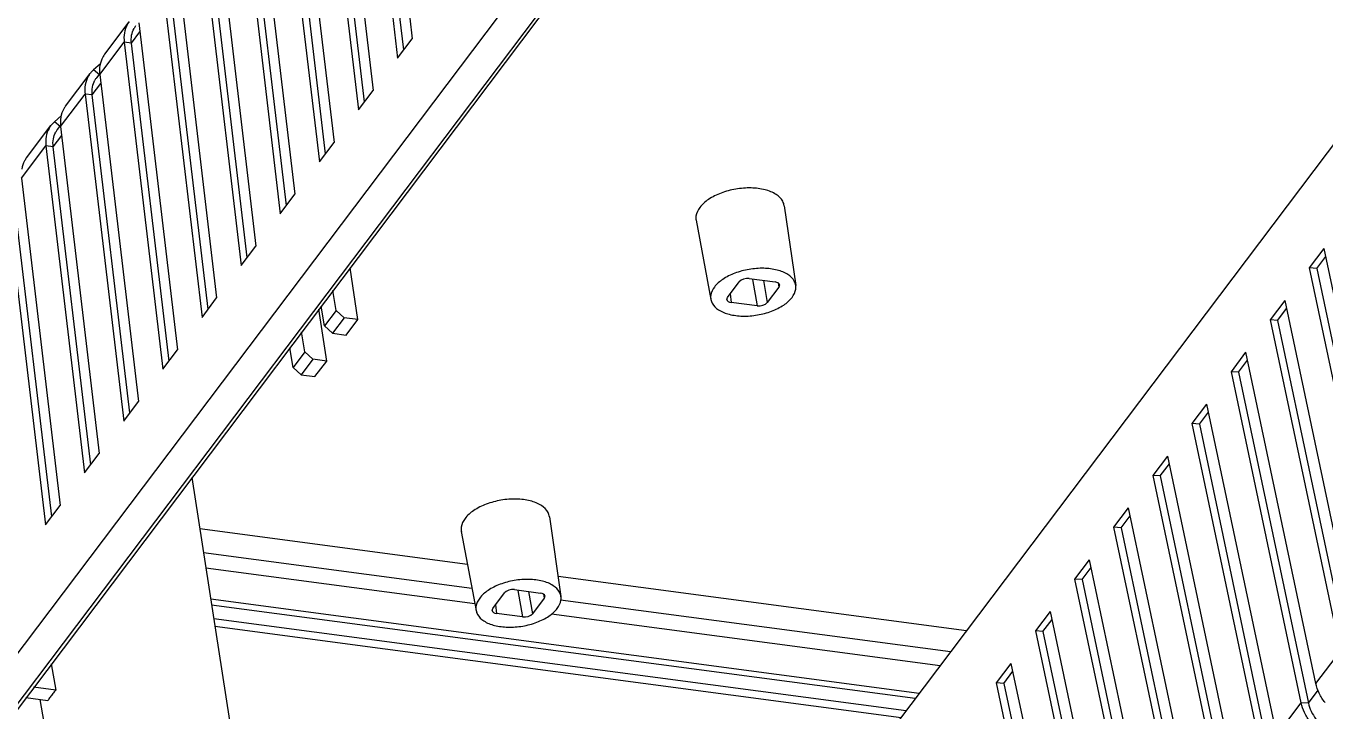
# Model space of a CAD drawing. Header units: millimetres. Extents: x 14343 to 15285, y -9166 to -7819.
# Drawn here: x 14850.8 to 14918.8, y -8871.2 to -8835.3 of the extents above; entities that cross this region are included whole.
import ezdxf

# ---------------------------------------------------------------- set-up
doc = ezdxf.new("R2010")
doc.units = ezdxf.units.MM

# ---------------------------------------------------------------- blocks, each defined once
blk = doc.blocks.new('u9')
at = {"color": 7, "linetype": 'Continuous'}
for p, q in [((-116.285, 334.091), (-31.587, 446.412)), ((-106.712, 282.145), (-21.997, 394.489)), ((-88.023, 376.914), (-91.674, 394.233)), ((-91.302, 394.218), (-87.648, 376.885)), ((-92.067, 393.203), (-88.413, 375.87)), ((-90.069, 374.2), (-93.72, 391.519)), ((-93.348, 391.505), (-89.694, 374.171)), ((-94.114, 390.49), (-90.459, 373.157)), ((-104.628, 287.541), (-27.69, 389.573)), ((-92.115, 371.487), (-95.767, 388.805)), ((-95.395, 388.791), (-91.74, 371.458)), ((-104.813, 287.566), (-28.794, 388.378)), ((-96.16, 387.776), (-92.505, 370.443)), ((-94.161, 368.773), (-97.813, 386.092)), ((-97.441, 386.077), (-93.786, 368.744)), ((-98.206, 385.062), (-94.551, 367.729)), ((-96.208, 366.06), (-99.859, 383.378)), ((-99.487, 383.364), (-95.832, 366.031)), ((-37.604, 377.761), (-38.535, 383.065)), ((-100.252, 382.349), (-96.598, 365.016)), ((-45.563, 366.141), (-47.933, 381.516)), ((-98.254, 363.346), (-101.905, 380.665)), ((-101.533, 380.65), (-97.879, 363.317)), ((-102.299, 379.635), (-103.58, 377.937)), ((-102.299, 379.635), (-98.644, 362.302)), ((-46.763, 373.923), (-82.65, 378.695)), ((-103.952, 377.951), (-104.464, 377.271)), ((-100.3, 360.632), (-103.952, 377.951)), ((-103.952, 377.951), (-103.58, 377.937)), ((-103.58, 377.937), (-99.925, 360.603)), ((-46.701, 373.524), (-82.92, 378.337)), ((-36.874, 377.664), (-38.03, 377.817)), ((-83.595, 377.443), (-46.546, 372.516)), ((-83.39, 377.714), (-46.593, 372.821)), ((-38.205, 375.898), (-38.439, 377.275)), ((-38.439, 377.275), (-37.283, 377.121)), ((-104.345, 376.922), (-105.626, 375.223)), ((-104.345, 376.922), (-100.69, 359.589)), ((-88.023, 376.914), (-88.5, 376.282)), ((-87.648, 376.885), (-88.413, 375.87)), ((-88.023, 376.914), (-87.648, 376.885)), ((-64.368, 373.274), (-84.7, 375.977)), ((-102.346, 357.919), (-105.998, 375.237)), ((-105.626, 375.223), (-101.971, 357.89)), ((-85.232, 375.272), (-64.839, 372.56)), ((-106.391, 374.208), (-102.736, 356.875)), ((-90.069, 374.2), (-90.546, 373.568)), ((-89.694, 374.171), (-90.459, 373.157)), ((-90.069, 374.2), (-89.694, 374.171)), ((-86.067, 374.163), (-64.713, 371.324)), ((-63.986, 372.456), (-63.372, 373.27)), ((-63.171, 372.109), (-63.372, 373.27)), ((-62.609, 372.059), (-62.848, 373.439)), ((-62.848, 373.439), (-61.494, 373.259)), ((-61.297, 372.994), (-61.911, 372.18)), ((-61.434, 372.813), (-61.494, 373.259)), ((-61.263, 373.104), (-61.297, 372.994)), ((-59.653, 368.962), (-60.424, 373.104)), ((-104.392, 355.205), (-108.044, 372.524)), ((-107.672, 372.509), (-104.017, 355.176)), ((-64.265, 368.202), (-64.864, 372.372)), ((-64.019, 372.34), (-63.986, 372.456)), ((-63.945, 372.243), (-63.986, 372.456)), ((-46.292, 370.87), (-60.356, 372.74)), ((-62.436, 372.011), (-63.789, 372.191)), ((-60.208, 371.944), (-46.17, 370.077)), ((-108.437, 371.494), (-104.783, 354.161)), ((-92.115, 371.487), (-92.592, 370.854)), ((-91.74, 371.458), (-92.505, 370.443)), ((-92.115, 371.487), (-91.74, 371.458)), ((-59.975, 370.693), (-45.978, 368.832)), ((-94.161, 368.773), (-94.638, 368.141)), ((-93.786, 368.744), (-94.551, 367.729)), ((-94.161, 368.773), (-93.786, 368.744)), ((-37.906, 368.614), (-38.671, 367.599)), ((-35.884, 351.498), (-37.906, 368.614)), ((-36.649, 350.483), (-38.671, 367.599)), ((-38.228, 368.188), (-36.261, 351.542)), ((-96.208, 366.06), (-96.684, 365.427)), ((-95.832, 366.031), (-96.598, 365.016)), ((-96.208, 366.06), (-95.832, 366.031)), ((-39.952, 365.901), (-40.718, 364.886)), ((-37.93, 348.785), (-39.952, 365.901)), ((-38.695, 347.77), (-40.718, 364.886)), ((-40.274, 365.475), (-38.307, 348.828)), ((-98.254, 363.346), (-98.731, 362.714)), ((-97.879, 363.317), (-98.644, 362.302)), ((-98.254, 363.346), (-97.879, 363.317)), ((-41.999, 363.187), (-42.764, 362.172)), ((-39.976, 346.071), (-41.999, 363.187)), ((-40.741, 345.056), (-42.764, 362.172)), ((-42.32, 362.761), (-40.353, 346.114)), ((-51.997, 360.858), (-52.611, 360.044)), ((-51.276, 360.762), (-51.997, 360.858)), ((-51.89, 359.948), (-51.276, 360.762)), ((-51.276, 360.762), (-50.856, 360.383)), ((-100.3, 360.632), (-100.777, 360)), ((-99.925, 360.603), (-100.69, 359.589)), ((-100.3, 360.632), (-99.925, 360.603)), ((-51.472, 359.565), (-50.856, 360.383)), ((-50.856, 360.383), (-50.677, 359.35)), ((-44.045, 360.474), (-44.81, 359.459)), ((-42.022, 343.357), (-44.045, 360.474)), ((-52.611, 360.044), (-52.204, 357.334)), ((-52.611, 360.044), (-51.89, 359.948)), ((-51.472, 359.565), (-51.89, 359.948)), ((-51.472, 359.565), (-51.296, 358.519)), ((-42.788, 342.343), (-44.81, 359.459)), ((-44.366, 360.047), (-42.399, 343.401)), ((-53.634, 358.687), (-54.248, 357.873)), ((-52.913, 358.591), (-53.634, 358.687)), ((-53.527, 357.777), (-52.913, 358.591)), ((-53.109, 357.394), (-52.493, 358.212)), ((-52.913, 358.591), (-52.493, 358.212)), ((-52.493, 358.212), (-52.314, 357.179)), ((-102.346, 357.919), (-102.823, 357.286)), ((-101.971, 357.89), (-102.736, 356.875)), ((-102.346, 357.919), (-101.971, 357.89)), ((-54.248, 357.873), (-53.841, 355.163)), ((-54.248, 357.873), (-53.527, 357.777)), ((-53.109, 357.394), (-53.527, 357.777)), ((-53.109, 357.394), (-52.933, 356.348)), ((-46.091, 357.76), (-46.856, 356.745)), ((-44.069, 340.644), (-46.091, 357.76)), ((-76.263, 356.174), (-75.649, 356.988)), ((-75.449, 355.827), (-75.649, 356.988)), ((-74.887, 355.778), (-75.125, 357.157)), ((-75.125, 357.157), (-73.772, 356.977)), ((-73.575, 356.712), (-74.189, 355.898)), ((-73.711, 356.531), (-73.772, 356.977)), ((-73.54, 356.822), (-73.575, 356.712)), ((-71.93, 352.681), (-72.701, 356.822)), ((-44.834, 339.629), (-46.856, 356.745)), ((-46.413, 357.334), (-44.445, 340.687)), ((-76.542, 351.921), (-77.141, 356.091)), ((-76.297, 356.058), (-76.263, 356.174)), ((-76.222, 355.961), (-76.263, 356.174)), ((-74.713, 355.729), (-76.066, 355.909)), ((-104.392, 355.205), (-104.869, 354.573)), ((-104.017, 355.176), (-104.783, 354.161)), ((-104.392, 355.205), (-104.017, 355.176)), ((-48.137, 355.046), (-48.903, 354.031)), ((-46.115, 337.93), (-48.137, 355.046)), ((-46.88, 336.915), (-48.903, 354.031)), ((-48.459, 354.62), (-46.492, 337.974)), ((-50.184, 352.333), (-50.949, 351.318)), ((-48.161, 335.217), (-50.184, 352.333)), ((-48.926, 334.202), (-50.949, 351.318)), ((-50.505, 351.907), (-48.538, 335.26)), ((-36.649, 350.483), (-37.93, 348.785)), ((-52.23, 349.619), (-52.995, 348.604)), ((-50.207, 332.503), (-52.23, 349.619)), ((-36.91, 349.413), (-38.191, 347.714)), ((-50.973, 331.488), (-52.995, 348.604)), ((-52.551, 349.193), (-50.584, 332.546)), ((-38.307, 348.828), (-38.751, 348.239)), ((-38.307, 348.828), (-37.93, 348.785)), ((-38.696, 347.708), (-38.524, 347.936)), ((-38.695, 347.77), (-39.976, 346.071)), ((-38.735, 347.201), (-38.372, 347.519)), ((-38.676, 347.773), (-38.372, 347.519)), ((-54.276, 346.906), (-55.041, 345.891)), ((-52.254, 329.789), (-54.276, 346.906)), ((-38.956, 346.699), (-40.237, 345.001)), ((-53.019, 328.775), (-55.041, 345.891)), ((-54.597, 346.479), (-52.63, 329.833)), ((-40.353, 346.114), (-40.797, 345.526)), ((-40.353, 346.114), (-39.976, 346.071)), ((-40.742, 344.994), (-40.57, 345.223)), ((-40.741, 345.056), (-42.022, 343.357)), ((-40.781, 344.488), (-40.418, 344.805)), ((-40.722, 345.06), (-40.418, 344.805)), ((-56.322, 344.192), (-57.088, 343.177)), ((-54.3, 327.076), (-56.322, 344.192)), ((-41.002, 343.986), (-42.283, 342.287)), ((-55.065, 326.061), (-57.088, 343.177)), ((-56.644, 343.766), (-54.677, 327.119)), ((-42.399, 343.401), (-42.843, 342.812)), ((-42.399, 343.401), (-42.022, 343.357))]:
    blk.add_line(p, q, dxfattribs=at)
for centre, radius, start, end in [((-39.389, 348.589), 1.084, 322.94094, 330.95857), ((-39.233, 348.5), 1.305, 311.26364, 320.15491), ((-39.241, 348.507), 1.316, 320.13911, 322.95647), ((-41.436, 345.876), 1.084, 322.94094, 330.95857), ((-41.279, 345.786), 1.305, 311.26364, 320.15491), ((-41.287, 345.793), 1.316, 320.13911, 322.95647), ((-43.482, 343.162), 1.084, 322.94094, 330.95857)]:
    blk.add_arc(centre, radius, start, end, dxfattribs=at)
for centre, ratio, start_param, end_param in [((-63.011, 373.222), 0.538812, 1.056649, 2.627141), ((-61.658, 373.042), 0.538531, -0.01411, 1.056059), ((-63.625, 372.408), 0.538531, -3.126657, -2.085533), ((-62.272, 372.228), 0.538812, -2.084943, -0.514452), ((-75.289, 356.94), 0.538812, 1.056649, 2.627141), ((-73.936, 356.76), 0.538531, -0.01411, 1.056059), ((-75.902, 356.126), 0.538531, -3.126657, -2.085533), ((-74.549, 355.946), 0.538812, -2.084943, -0.514452)]:
    blk.add_ellipse(centre, major_axis=(0.395, 0.065), ratio=ratio, start_param=start_param, end_param=end_param, dxfattribs=at)
for points, start_tangent, end_tangent in [([(-103.952, 377.951), (-104.098, 378.377), (-104.35, 378.787), (-104.692, 379.153)], (-0.206314, 0.978486), (-0.748366, 0.663286)), ([(-104.468, 379.379), (-104.058, 378.939), (-103.755, 378.448), (-103.579, 377.936)], (0.748366, -0.663286), (0.206314, -0.978486)), ([(-104.823, 377.925), (-104.52, 377.433)], (0.608211, -0.793776), (0.430382, -0.902647)), ([(-38.211, 377.543), (-38.146, 377.634), (-38.085, 377.725), (-38.03, 377.817)], (0.602075, 0.79844), (0.493294, 0.869862)), ([(-104.52, 377.433), (-104.344, 376.922)], (0.430382, -0.902647), (0.206314, -0.978486)), ([(-38.439, 377.275), (-38.358, 377.363), (-38.282, 377.453), (-38.211, 377.543)], (0.688706, 0.725041), (0.602075, 0.79844)), ([(-60.426, 373.104), (-60.496, 373.305), (-60.827, 373.646), (-61.386, 373.882), (-62.083, 373.974), (-62.862, 373.917), (-63.601, 373.718), (-64.235, 373.396), (-64.671, 372.995)], (-0.183401, 0.983038), (-0.602075, -0.79844)), ([(-64.671, 372.995), (-64.864, 372.562), (-64.861, 372.373)], (-0.602075, -0.79844), (0.146215, -0.989253)), ([(-60.612, 372.455), (-60.419, 372.888), (-60.426, 373.104)], (0.602075, 0.79844), (-0.183401, 0.983038)), ([(-64.861, 372.373), (-64.787, 372.145), (-64.456, 371.804), (-63.897, 371.568), (-63.2, 371.476), (-62.421, 371.533), (-61.682, 371.732), (-61.048, 372.054), (-60.612, 372.455)], (0.146215, -0.989253), (0.602075, 0.79844)), ([(-59.848, 368.288), (-59.648, 368.738), (-59.656, 368.962)], (0.602075, 0.79844), (-0.183329, 0.983052)), ([(-64.262, 368.203), (-64.186, 367.966), (-63.842, 367.612), (-63.261, 367.367), (-62.537, 367.271), (-61.727, 367.33), (-60.959, 367.537), (-60.301, 367.872), (-59.848, 368.288)], (0.146149, -0.989263), (0.602075, 0.79844)), ([(-72.704, 356.822), (-72.773, 357.023), (-73.105, 357.365), (-73.663, 357.6), (-74.36, 357.693), (-75.14, 357.635), (-75.879, 357.436), (-76.512, 357.114), (-76.949, 356.713)], (-0.183401, 0.983038), (-0.602075, -0.79844)), ([(-76.949, 356.713), (-77.141, 356.28), (-77.139, 356.091)], (-0.602075, -0.79844), (0.146215, -0.989253)), ([(-72.889, 356.173), (-72.697, 356.607), (-72.704, 356.822)], (0.602075, 0.79844), (-0.183401, 0.983038)), ([(-77.139, 356.091), (-77.065, 355.863), (-76.733, 355.522), (-76.175, 355.287), (-75.478, 355.194), (-74.698, 355.251), (-73.959, 355.45), (-73.326, 355.773), (-72.889, 356.173)], (0.146215, -0.989253), (0.602075, 0.79844)), ([(-72.126, 352.006), (-71.926, 352.456), (-71.933, 352.68)], (0.602075, 0.79844), (-0.183329, 0.983052)), ([(-76.54, 351.921), (-76.463, 351.685), (-76.119, 351.33), (-75.538, 351.085), (-74.814, 350.989), (-74.004, 351.049), (-73.236, 351.256), (-72.579, 351.59), (-72.126, 352.006)], (0.146149, -0.989263), (0.602075, 0.79844)), ([(-36.91, 349.413), (-36.811, 349.566), (-36.66, 349.997)], (0.602416, 0.798182), (0.17402, 0.984742)), ([(-38.307, 348.828), (-38.316, 348.423), (-38.442, 348.063)], (0.117351, -0.993091), (-0.485108, -0.874454)), ([(-38.191, 347.714), (-38.092, 347.867), (-37.941, 348.298), (-37.93, 348.785)], (0.602415, 0.798183), (-0.117351, 0.993091)), ([(-38.956, 346.7), (-38.857, 346.852), (-38.706, 347.283)], (0.602416, 0.798182), (0.17402, 0.984742)), ([(-38.706, 347.283), (-38.695, 347.77)], (0.17402, 0.984742), (-0.117351, 0.993091)), ([(-40.353, 346.114), (-40.362, 345.709), (-40.488, 345.35)], (0.117351, -0.993091), (-0.485108, -0.874454)), ([(-40.237, 345.001), (-40.138, 345.153), (-39.987, 345.584), (-39.976, 346.071)], (0.602415, 0.798183), (-0.117351, 0.993091)), ([(-41.002, 343.986), (-40.903, 344.138), (-40.752, 344.57)], (0.602416, 0.798182), (0.17402, 0.984742)), ([(-40.752, 344.57), (-40.741, 345.056)], (0.17402, 0.984742), (-0.117351, 0.993091)), ([(-42.399, 343.401), (-42.409, 342.995), (-42.534, 342.636)], (0.117351, -0.993091), (-0.485108, -0.874454)), ([(-42.283, 342.287), (-42.184, 342.44), (-42.033, 342.871), (-42.022, 343.357)], (0.602415, 0.798183), (-0.117351, 0.993091))]:
    blk.add_spline(points, degree=3, dxfattribs=dict(at, start_tangent=start_tangent, end_tangent=end_tangent))

msp = doc.modelspace()

# ---------------------------------------------------------------- block references
at = {"rotation": 180}
msp.add_blockref('u9', (14813.948, -8492.81), dxfattribs=at)

doc.saveas('drawing.dxf')
